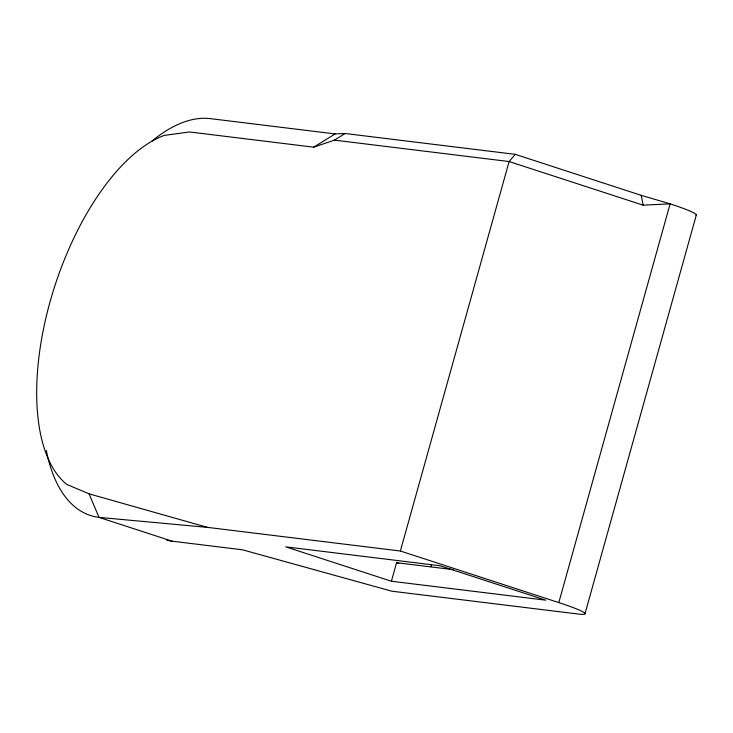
<?xml version="1.0" encoding="UTF-8"?>
<svg xmlns="http://www.w3.org/2000/svg" width="733" height="733" viewBox="0 0 733 733"><rect width="100%" height="100%" fill="white"/><g stroke="black" fill="none" stroke-linecap="round" stroke-linejoin="round"><path stroke-width="1.1" d="M391.395 581.242L545.664 600.153L440.047 565.766L285.778 546.864L391.395 581.242L396.571 562.697L453.287 569.651M46.335 450.529A207.668 96.857 -72 0 0 99.01 517.379L207.54 527.384L400.374 551.014L509.114 161.544L515.29 154.351L641.219 195.344L670.127 203.838A53.124 4.261 15.6 0 1 696.011 215.392M430.912 566.664L431.526 564.465M166.693 540.184A207.668 96.857 -72 0 0 172.127 541.183L242.513 549.805L391.798 591.192L578.529 614.071A53.124 4.261 15.6 0 0 558.803 602.581L670.127 203.838L643.171 205.176L509.114 161.544L334.431 140.131L313.687 147.177L189.508 131.958L164.274 135.403A188.179 87.777 -72 0 0 50.027 301.886A188.179 87.777 -72 0 0 66.822 484.421L89.078 493.85L207.54 527.384M585.016 613.649L696.35 214.906M313.687 147.177L335.118 133.919L345.142 133.507L515.29 154.351M334.431 140.131L345.142 133.507M335.118 133.919L210.344 118.636A207.668 96.857 -72 0 0 151.676 141.341M400.374 551.014L558.803 602.581M396.571 562.697L398.734 563.402M172.127 541.183L99.01 517.379L89.078 493.85M641.219 195.344L643.171 205.176"/></g></svg>
